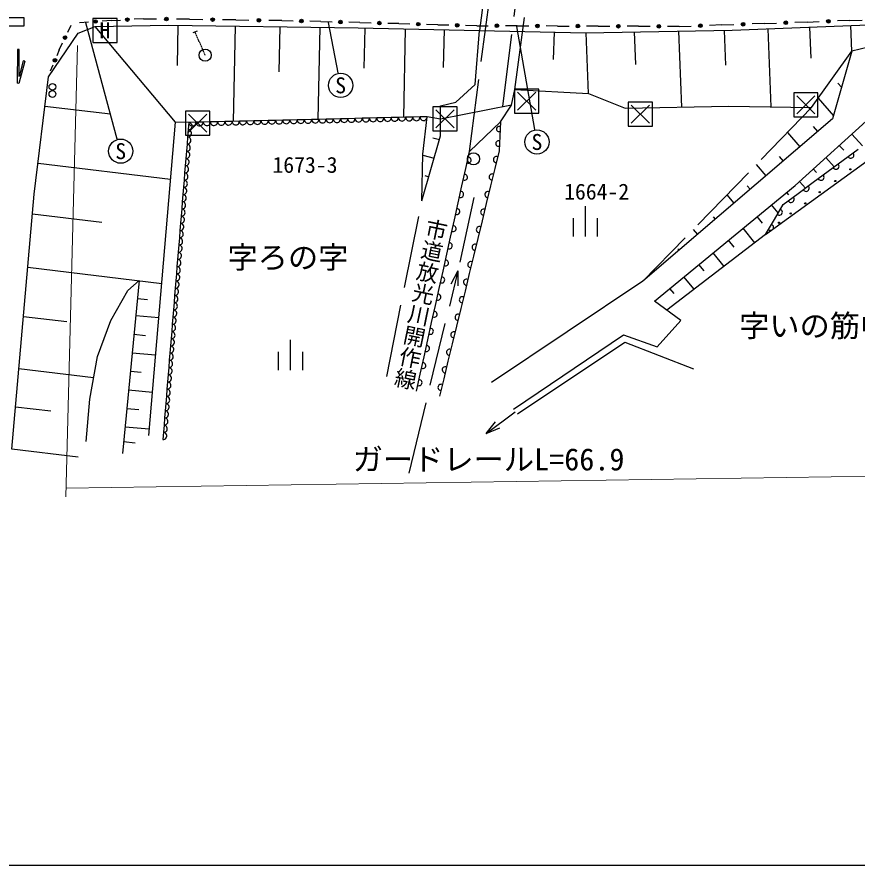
# Model space of a CAD drawing. Units: millimetres, scale not verified. Extents: x 40000 to 680000, y 20000 to 380000.
# Drawn here: x 380824 to 450322, y 205000 to 275176 of the extents above; entities that cross this region are included whole.
import ezdxf
from ezdxf.enums import TextEntityAlignment as Align

# ---------------------------------------------------------------- set-up
doc = ezdxf.new("R2010")
doc.units = ezdxf.units.MM
doc.header["$LTSCALE"] = 1000
doc.linetypes.add('DASHED', pattern=[7.5, 6, -1.5])
for name, color, linetype, lineweight in [('M-BGD', 7, 'Continuous', 25), ('M-BGD-EXST', 7, 'Continuous', 25), ('M-STR-HTXT', 7, 'Continuous', 13), ('M-STR-STRC', 7, 'Continuous', 25), ('M-TTL-BAND', 7, 'Continuous', 25)]:
    doc.layers.add(name, color=color, linetype=linetype, lineweight=lineweight)
doc.layers.add('M-BMK-HTXT', color=7, linetype='Continuous')
doc.styles.add('@ＭＳ ゴシック', font='')
doc.styles.add('ＭＳ ゴシック', font='')
doc.styles.get('@ＭＳ ゴシック').set_extended_font_data('@MS Gothic')
doc.styles.get('ＭＳ ゴシック').set_extended_font_data('MS Gothic')

msp = doc.modelspace()

# ---------------------------------------------------------------- linework, layer by layer
at = {"layer": 'M-BGD', "linetype": 'DASHED'}
for p, q in [((418261, 264046), (421907, 291733)), ((422018, 269183), (424799, 289698)), ((423586, 288623), (420999, 267784)), ((420750, 287113), (419097, 274053)), ((421746, 267872), (415856, 266715)), ((446559, 267673), (432612, 253307)), ((414407, 263836), (414768, 266915)), ((414319, 259953), (414407, 263836)), ((411415, 245436), (414319, 259953)), ((417485, 254895), (418635, 260238)), ((413263, 237424), (416253, 249824))]:
    msp.add_line(p, q, dxfattribs=at)
at = {"layer": 'M-BGD'}
for p, q in [((385285, 274478), (385009, 273901)), ((385991, 274722), (386747, 274766)), ((387280, 274379), (393357, 274507)), ((388635, 274876), (387880, 274832)), ((388635, 274876), (389391, 274920)), ((391280, 275030), (390524, 274986)), ((391280, 275030), (392372, 275015)), ((393357, 274507), (409042, 274272)), ((395103, 274980), (394011, 274994)), ((394098, 271152), (394170, 274495)), ((395103, 274980), (396195, 274966)), ((398926, 274931), (397833, 274945)), ((398737, 266536), (398908, 274424)), ((398926, 274931), (400018, 274917)), ((402748, 274881), (401656, 274895)), ((402748, 274881), (403669, 274857)), ((405970, 274795), (405050, 274820)), ((405970, 274795), (406891, 274771)), ((409192, 274709), (408272, 274734)), ((409192, 274709), (410113, 274685)), ((412414, 274623), (411494, 274648)), ((412414, 274623), (413335, 274599)), ((415636, 274537), (414716, 274562)), ((415636, 274537), (416557, 274513)), ((418858, 274451), (417938, 274476)), ((418858, 274451), (419815, 274448)), ((422206, 274439), (421250, 274443)), ((422206, 274439), (423163, 274436)), ((425554, 274428), (424598, 274431)), ((425554, 274428), (426511, 274424)), ((428902, 274416), (427946, 274419)), ((428902, 274416), (429859, 274413)), ((432250, 274404), (431293, 274408)), ((432250, 274404), (433207, 274401)), ((435598, 274392), (434641, 274396)), ((435598, 274392), (436607, 274427)), ((439129, 274514), (438120, 274479)), ((439129, 274514), (440138, 274548)), ((439984, 274079), (454379, 274635)), ((442661, 274635), (441652, 274600)), ((442661, 274635), (443670, 274670)), ((446193, 274756), (445184, 274722)), ((446193, 274756), (447202, 274791)), ((449724, 274878), (448715, 274843)), ((449724, 274878), (450733, 274912)), ((449878, 272350), (449797, 274458)), ((383438, 270213), (385892, 273827)), ((385892, 273827), (387280, 274379)), ((393938, 266469), (387280, 274379)), ((395738, 274013), (395371, 273853)), ((395569, 273901), (395554, 273933)), ((395597, 273835), (395583, 273868)), ((395626, 273770), (395612, 273803)), ((395654, 273705), (395640, 273738)), ((402504, 270635), (402585, 274369)), ((405752, 266702), (405918, 274340)), ((409042, 274272), (427865, 273863)), ((409552, 270926), (409625, 274259)), ((412821, 266869), (412980, 274186)), ((416116, 270991), (416184, 274116)), ((418740, 269577), (419097, 274053)), ((425222, 271658), (425297, 273918)), ((427865, 273863), (439984, 274079)), ((428103, 268837), (427909, 273863)), ((432028, 271256), (431924, 273935)), ((435835, 267721), (435593, 274001)), ((439468, 271200), (439358, 274055)), ((443212, 267731), (442963, 274194)), ((446517, 271759), (446418, 274328)), ((384319, 272457), (384595, 273035)), ((395683, 273640), (395669, 273673)), ((395711, 273575), (395697, 273608)), ((395740, 273510), (395726, 273543)), ((395768, 273445), (395754, 273478)), ((395797, 273380), (395783, 273413)), ((395826, 273315), (395811, 273347)), ((395854, 273250), (395840, 273282)), ((395883, 273185), (395868, 273217)), ((395911, 273120), (395897, 273152)), ((395940, 273055), (395925, 273087)), ((395968, 272990), (395954, 273022)), ((455111, 273584), (449878, 272350)), ((384319, 272457), (384115, 271962)), ((395997, 272925), (395983, 272957)), ((396025, 272859), (396011, 272892)), ((396054, 272794), (396040, 272827)), ((396082, 272729), (396068, 272762)), ((396111, 272664), (396097, 272697)), ((396140, 272599), (396125, 272632)), ((396168, 272534), (396154, 272567)), ((396197, 272469), (396182, 272502)), ((396225, 272404), (396211, 272437)), ((396254, 272339), (396239, 272372)), ((396282, 272274), (396268, 272306)), ((446559, 267673), (449878, 272350)), ((449878, 272350), (448293, 266755)), ((396311, 272209), (396296, 272241)), ((396339, 272144), (396325, 272176)), ((396368, 272079), (396354, 272111)), ((396396, 272014), (396382, 272046)), ((383603, 270722), (383808, 271218)), ((382259, 260513), (383438, 270213)), ((417137, 268137), (418740, 269577)), ((448745, 269689), (449030, 269358)), ((421746, 267872), (422018, 269183)), ((422018, 269183), (428103, 268837)), ((428103, 268837), (431140, 267636)), ((415849, 267821), (417137, 268137)), ((447117, 268459), (448364, 267006)), ((388557, 267121), (383142, 267779)), ((415864, 265336), (415849, 267821)), ((420814, 266504), (421746, 267872)), ((431140, 267636), (439705, 267792)), ((439705, 267792), (446559, 267673)), ((445192, 261230), (452010, 267423)), ((404604, 266675), (404006, 266661)), ((405202, 266689), (404604, 266675)), ((405800, 266703), (405202, 266689)), ((406398, 266717), (405800, 266703)), ((406996, 266732), (406398, 266717)), ((407594, 266746), (406996, 266732)), ((408191, 266760), (407594, 266746)), ((408789, 266774), (408191, 266760)), ((409387, 266788), (408789, 266774)), ((409985, 266802), (409387, 266788)), ((410583, 266816), (409985, 266802)), ((411181, 266831), (410583, 266816)), ((411779, 266845), (411181, 266831)), ((412377, 266859), (411779, 266845)), ((412974, 266873), (412377, 266859)), ((413572, 266887), (412974, 266873)), ((414170, 266901), (413572, 266887)), ((414768, 266915), (414170, 266901)), ((415856, 266715), (414768, 266915)), ((448293, 266755), (432612, 253307)), ((391723, 240555), (393938, 266469)), ((395038, 266449), (393938, 266469)), ((395038, 266449), (394990, 265852)), ((395636, 266463), (395038, 266449)), ((396234, 266477), (395636, 266463)), ((396832, 266491), (396234, 266477)), ((397430, 266505), (396832, 266491)), ((398028, 266519), (397430, 266505)), ((398626, 266534), (398028, 266519)), ((399223, 266548), (398626, 266534)), ((399821, 266562), (399223, 266548)), ((400419, 266576), (399821, 266562)), ((401017, 266590), (400419, 266576)), ((401615, 266604), (401017, 266590)), ((402213, 266618), (401615, 266604)), ((402811, 266633), (402213, 266618)), ((403409, 266647), (402811, 266633)), ((404006, 266661), (403409, 266647)), ((418261, 264046), (420814, 266504)), ((420814, 266504), (420763, 265300)), ((446683, 266112), (447048, 265687)), ((394990, 265852), (394941, 265256)), ((414319, 259953), (415864, 265336)), ((420763, 265300), (420711, 264095)), ((442761, 257173), (454457, 265679)), ((444571, 265625), (445589, 264436)), ((450768, 264509), (449880, 265488)), ((394892, 264660), (394843, 264063)), ((394941, 265256), (394892, 264660)), ((415231, 265179), (415774, 265023)), ((394843, 264063), (394794, 263467)), ((417948, 262630), (418261, 264046)), ((420711, 264095), (420359, 262645)), ((449216, 264142), (448846, 264549)), ((449167, 263325), (450405, 264241)), ((394794, 263467), (394746, 262871)), ((414404, 263744), (415331, 263478)), ((443882, 263636), (444210, 263254)), ((448421, 262773), (447729, 263534)), ((447929, 262409), (449167, 263325)), ((393533, 261728), (382569, 263061)), ((394746, 262871), (394697, 262274)), ((417635, 261213), (417948, 262630)), ((420359, 262645), (420006, 261195)), ((441983, 262959), (442782, 262028)), ((446969, 262314), (446705, 262604)), ((394697, 262274), (394648, 261678)), ((414557, 262051), (414893, 261955)), ((446691, 261493), (447929, 262409)), ((394599, 261082), (394550, 260485)), ((394648, 261678), (394599, 261082)), ((417322, 259797), (417635, 261213)), ((420006, 261195), (419654, 259744)), ((433575, 251670), (445192, 261230)), ((441244, 261189), (441481, 260913)), ((445453, 260577), (446691, 261493)), ((446047, 261017), (445554, 261559)), ((380396, 239424), (382259, 260513)), ((394550, 260485), (394502, 259889)), ((439547, 260450), (440138, 259761)), ((444215, 259662), (445453, 260577)), ((444672, 260455), (444502, 260662)), ((394502, 259889), (394453, 259293)), ((417009, 258380), (417322, 259797)), ((419654, 259744), (419301, 258294)), ((443488, 258417), (444215, 259662)), ((394453, 259293), (394404, 258696)), ((443810, 258968), (443258, 259638)), ((387848, 258173), (382114, 258870)), ((394404, 258696), (394355, 258100)), ((416696, 256963), (417009, 258380)), ((419301, 258294), (418948, 256843)), ((438414, 258646), (438593, 258437)), ((442509, 258110), (442062, 258654)), ((442761, 257173), (443488, 258417)), ((394355, 258100), (394306, 257504)), ((436759, 257579), (437113, 257167)), ((441877, 256497), (440894, 257692)), ((394258, 256907), (394209, 256311)), ((394306, 257504), (394258, 256907)), ((416383, 255547), (416696, 256963)), ((442761, 257173), (434582, 250914)), ((394209, 256311), (394160, 255714)), ((418948, 256843), (418596, 255393)), ((440158, 256136), (439691, 256703)), ((394160, 255714), (394111, 255118)), ((416070, 254130), (416383, 255547)), ((435498, 255985), (435598, 255868)), ((439321, 254541), (438410, 255648)), ((394111, 255118), (394062, 254522)), ((418596, 255393), (418243, 253943)), ((381726, 254475), (392798, 253129)), ((394062, 254522), (394014, 253925)), ((415757, 252713), (416070, 254130)), ((417294, 254162), (416599, 251244)), ((417294, 254162), (416724, 253064)), ((417294, 254162), (417308, 252925)), ((437687, 254157), (437247, 254692)), ((390927, 253357), (389557, 239060)), ((389987, 252534), (390927, 253357)), ((394014, 253925), (393965, 253329)), ((418243, 253943), (417890, 252492)), ((436844, 252645), (436002, 253667)), ((393916, 252733), (393867, 252136)), ((393965, 253329), (393916, 252733)), ((415443, 251297), (415757, 252713)), ((432612, 253307), (420094, 244925)), ((435195, 252291), (434845, 252715)), ((388577, 250067), (389987, 252534)), ((393867, 252136), (393818, 251540)), ((417890, 252492), (417538, 251042)), ((391616, 251778), (390784, 251858)), ((393818, 251540), (393770, 250944)), ((415130, 249880), (415443, 251297)), ((435732, 250049), (433575, 251670)), ((393770, 250944), (393721, 250347)), ((417538, 251042), (417185, 249592)), ((384956, 249935), (381363, 250371)), ((387481, 247090), (388577, 250067)), ((392553, 250266), (390649, 250449)), ((393721, 250347), (393672, 249751)), ((414817, 248464), (415130, 249880)), ((433774, 247877), (435732, 250049)), ((393623, 249155), (393574, 248558)), ((393672, 249751), (393623, 249155)), ((417185, 249592), (416833, 248141)), ((391452, 248796), (390499, 248887)), ((393574, 248558), (393526, 247962)), ((414504, 247047), (414817, 248464)), ((421888, 242722), (431005, 248871)), ((431005, 248871), (433774, 247877)), ((393526, 247962), (393477, 247366)), ((416833, 248141), (416480, 246691)), ((422243, 242339), (431123, 248254)), ((431123, 248254), (436796, 246062)), ((386841, 243539), (387481, 247090)), ((392290, 247183), (390353, 247369)), ((393477, 247366), (393428, 246769)), ((414191, 245630), (414504, 247047)), ((393428, 246769), (393379, 246173)), ((416480, 246691), (416127, 245241)), ((387162, 245322), (380984, 246073)), ((391092, 245748), (390206, 245833)), ((393379, 246173), (393330, 245577)), ((413878, 244214), (414191, 245630)), ((393282, 244980), (393233, 244384)), ((393330, 245577), (393282, 244980)), ((416127, 245241), (415775, 243790)), ((392026, 244100), (390058, 244288)), ((393233, 244384), (393184, 243787)), ((386554, 240040), (386841, 243539)), ((393184, 243787), (393135, 243191)), ((383629, 242544), (380701, 242878)), ((393135, 243191), (393086, 242595)), ((390895, 242667), (389911, 242762)), ((393086, 242595), (393038, 241998)), ((419635, 240715), (422047, 242498)), ((393038, 241998), (392989, 241402)), ((419635, 240715), (420421, 241669)), ((391766, 241054), (389766, 241246)), ((392940, 240806), (392891, 240209)), ((392989, 241402), (392940, 240806)), ((419635, 240715), (420778, 241187)), ((390600, 239914), (389647, 240006)), ((385883, 238750), (380396, 239417))]:
    msp.add_line(p, q, dxfattribs=at)
for centre, radius in [((389958, 274953), 150), ((393191, 275005), 150), ((393191, 275005), 99), ((397014, 274955), 150), ((387313, 274799), 150), ((387313, 274799), 99), ((387313, 274799), 49), ((389958, 274953), 99), ((389958, 274953), 49), ((393191, 275005), 49), ((397014, 274955), 99), ((397014, 274955), 49), ((400837, 274906), 150), ((400837, 274906), 99), ((400837, 274906), 49), ((404359, 274838), 150), ((404359, 274838), 99), ((404359, 274838), 49), ((407581, 274752), 150), ((407581, 274752), 99), ((407581, 274752), 49), ((410803, 274666), 150), ((410803, 274666), 99), ((410803, 274666), 49), ((414025, 274580), 150), ((414025, 274580), 99), ((414025, 274580), 49), ((417247, 274494), 150), ((417247, 274494), 99), ((417247, 274494), 49), ((420532, 274445), 150), ((420532, 274445), 99), ((420532, 274445), 49), ((423880, 274434), 150), ((423880, 274434), 99), ((423880, 274434), 49), ((427228, 274422), 150), ((427228, 274422), 99), ((427228, 274422), 49), ((430576, 274410), 150), ((430576, 274410), 99), ((430576, 274410), 49), ((433924, 274398), 150), ((433924, 274398), 99), ((433924, 274398), 49), ((437364, 274453), 150), ((437364, 274453), 99), ((437364, 274453), 49), ((440895, 274574), 150), ((440895, 274574), 99), ((440895, 274574), 49), ((444427, 274696), 150), ((444427, 274696), 99), ((444427, 274696), 49), ((447958, 274817), 150), ((447958, 274817), 99), ((447958, 274817), 49), ((384802, 273468), 150), ((384802, 273468), 99), ((384802, 273468), 49), ((383961, 271590), 150), ((383961, 271590), 99), ((383961, 271590), 49), ((383756, 269399), 277), ((383756, 268802), 277), ((449770, 262567), 50), ((448521, 261599), 50), ((447235, 260682), 50), ((446037, 259752), 50), ((444839, 258911), 50), ((443871, 258147), 50)]:
    msp.add_circle(centre, radius, dxfattribs=at)
for centre, radius, start, end in [((404305, 266667), 299, 181.16543, 1.54427), ((404903, 266681), 299, 181.16634, 1.54332), ((405501, 266695), 299, 181.16639, 1.54327), ((406099, 266709), 299, 181.16543, 1.54427), ((406697, 266723), 299, 181.16634, 1.54332), ((407295, 266738), 299, 181.16639, 1.54327), ((407893, 266752), 299, 181.16543, 1.54427), ((408490, 266766), 299, 181.16634, 1.54332), ((409088, 266780), 299, 181.16639, 1.54327), ((409686, 266794), 299, 181.16543, 1.54427), ((410284, 266808), 299, 181.16634, 1.54332), ((410882, 266822), 299, 181.16639, 1.54327), ((411480, 266837), 299, 181.16543, 1.54427), ((412078, 266851), 299, 181.16634, 1.54332), ((412675, 266865), 299, 181.16639, 1.54327), ((413273, 266879), 299, 181.16543, 1.54427), ((413871, 266893), 299, 181.16634, 1.54332), ((414469, 266907), 299, 181.16636, 1.54138), ((395015, 266150), 299, 265.16365, 85.47813), ((395337, 266455), 299, 181.16734, 1.54237), ((395935, 266469), 299, 181.16825, 1.54141), ((396533, 266483), 299, 181.16829, 1.54136), ((397131, 266497), 299, 181.16734, 1.54237), ((397729, 266511), 299, 181.16825, 1.54141), ((398327, 266526), 299, 181.16829, 1.54136), ((398925, 266540), 299, 181.16734, 1.54237), ((399522, 266554), 299, 181.16825, 1.54141), ((400120, 266568), 299, 181.16829, 1.54136), ((400718, 266582), 299, 181.16734, 1.54237), ((401316, 266596), 299, 181.16825, 1.54141), ((401914, 266610), 299, 181.16639, 1.54327), ((402512, 266625), 299, 181.16543, 1.54427), ((403110, 266639), 299, 181.16634, 1.54332), ((403707, 266653), 299, 181.16639, 1.54327), ((420706, 265905), 217, 65.17453, 289.93048), ((394966, 265554), 299, 265.16358, 85.48011), ((394868, 264361), 299, 265.16342, 85.48027), ((394917, 264958), 299, 265.16246, 85.48107), ((420654, 264701), 217, 65.17587, 289.92926), ((394820, 263765), 299, 265.16342, 85.48027), ((449810, 263750), 260, 207.58474, 45.39603), ((394771, 263169), 299, 265.16342, 85.48027), ((418156, 263327), 247, 245.27594, 89.79958), ((420490, 263381), 253, 65.6671, 267.0028), ((394722, 262572), 299, 265.16159, 85.48019), ((448572, 262835), 260, 207.58705, 45.39552), ((394673, 261976), 299, 265.16342, 85.48027), ((417843, 261910), 247, 245.27293, 89.79976), ((420137, 261931), 253, 65.66755, 267.00236), ((447334, 261919), 260, 207.58705, 45.39552), ((394576, 260783), 299, 265.16342, 85.48027), ((394624, 261380), 299, 265.16342, 85.48027), ((446096, 261003), 260, 207.58784, 45.3934), ((394527, 260187), 299, 265.16342, 85.48027), ((417530, 260493), 247, 245.27412, 89.79908), ((419784, 260480), 253, 65.6687, 267.00176), ((394478, 259591), 299, 265.16342, 85.48027), ((444858, 260087), 260, 207.58784, 45.3934), ((394429, 258994), 299, 265.16175, 85.48003), ((417217, 259077), 247, 245.27476, 89.79794), ((419432, 259030), 253, 65.6671, 267.0028), ((443898, 259012), 246, 227.07227, 72.34789), ((394380, 258398), 299, 265.16358, 85.48011), ((394332, 257802), 299, 265.16358, 85.48011), ((416904, 257660), 247, 245.27435, 89.80066), ((419079, 257580), 253, 65.6671, 267.0028), ((443171, 257768), 246, 227.07066, 72.3495), ((394234, 256609), 299, 265.16358, 85.48011), ((394283, 257205), 299, 265.16358, 85.48011), ((394185, 256013), 299, 265.16358, 85.48011), ((416591, 256244), 247, 245.27412, 89.79908), ((418726, 256129), 253, 65.6671, 267.0028), ((394136, 255416), 299, 265.16358, 85.48011), ((394088, 254820), 299, 265.16175, 85.48003), ((416278, 254827), 247, 245.27476, 89.79794), ((418374, 254679), 253, 65.6671, 267.0028), ((394039, 254224), 299, 265.16358, 85.48011), ((393990, 253627), 299, 265.16358, 85.48011), ((415964, 253410), 247, 245.27594, 89.79726), ((418021, 253229), 253, 65.6671, 267.0028), ((393892, 252434), 299, 265.16358, 85.48011), ((393941, 253031), 299, 265.16358, 85.48011), ((393844, 251838), 299, 265.16358, 85.48011), ((415651, 251994), 247, 245.27594, 89.79958), ((417669, 251778), 253, 65.6671, 267.0028), ((393795, 251242), 299, 265.16175, 85.48003), ((393746, 250645), 299, 265.16358, 85.48011), ((415338, 250577), 247, 245.27293, 89.79976), ((417316, 250328), 253, 65.6671, 267.0028), ((393697, 250049), 299, 265.16358, 85.48011), ((393600, 248856), 299, 265.16358, 85.48011), ((393648, 249453), 299, 265.16358, 85.48011), ((415025, 249161), 247, 245.27594, 89.79726), ((416963, 248878), 253, 65.6671, 267.0028), ((393551, 248260), 299, 265.16358, 85.48011), ((393502, 247664), 299, 265.16358, 85.48011), ((414712, 247744), 247, 245.27475, 89.80025), ((393453, 247067), 299, 265.16064, 85.48099), ((416611, 247427), 253, 65.66755, 267.00236), ((393404, 246471), 299, 265.16342, 85.48027), ((414399, 246327), 247, 245.27253, 89.80016), ((393356, 245875), 299, 265.16342, 85.48027), ((416258, 245977), 253, 65.6687, 267.00176), ((393258, 244682), 299, 265.16342, 85.48027), ((393307, 245278), 299, 265.16342, 85.48027), ((414086, 244911), 247, 245.27412, 89.79908), ((393209, 244086), 299, 265.16342, 85.48027), ((415905, 244527), 253, 65.6671, 267.0028), ((393160, 243489), 299, 265.16159, 85.48019), ((393112, 242893), 299, 265.16342, 85.48027), ((393063, 242297), 299, 265.16342, 85.48027), ((393014, 241700), 299, 265.16342, 85.48027), ((392916, 240507), 299, 265.16358, 85.48011), ((392965, 241104), 299, 265.16342, 85.48027)]:
    msp.add_arc(centre, radius, start, end, dxfattribs=at)
at = {"layer": 'M-BGD-EXST'}
for p, q in [((386485, 274713), (389086, 265088)), ((389104, 275062), (387104, 275062)), ((387104, 275062), (387104, 273062)), ((389104, 273062), (389104, 275062)), ((406564, 274725), (407381, 270553)), ((422140, 274392), (423631, 265875)), ((387104, 273062), (389104, 273062)), ((423988, 269206), (421988, 269206)), ((421988, 269206), (421988, 267206)), ((422238, 267456), (423738, 268956)), ((422238, 268956), (423738, 267456)), ((423988, 267206), (423988, 269206)), ((447088, 268911), (445088, 268911)), ((445088, 268911), (445088, 266911)), ((447088, 266911), (447088, 268911)), ((433396, 268126), (431396, 268126)), ((431396, 268126), (431396, 266126)), ((433396, 266126), (433396, 268126)), ((445338, 267161), (446838, 268661)), ((445338, 268661), (446838, 267161)), ((396777, 267384), (394777, 267384)), ((394777, 267384), (394777, 265384)), ((396777, 265384), (396777, 267384)), ((417230, 267742), (415230, 267742)), ((415230, 267742), (415230, 265742)), ((415480, 265992), (416980, 267492)), ((415480, 267492), (416980, 265992)), ((417230, 265742), (417230, 267742)), ((431646, 266376), (433146, 267876)), ((431646, 267876), (433146, 266376)), ((395027, 265634), (396527, 267134)), ((395027, 267134), (396527, 265634)), ((421988, 267206), (423988, 267206)), ((445088, 266911), (447088, 266911)), ((431396, 266126), (433396, 266126)), ((394777, 265384), (396777, 265384)), ((415230, 265742), (417230, 265742)), ((427825, 259523), (427825, 257023)), ((426825, 258523), (426825, 257023)), ((428825, 258523), (428825, 257023)), ((403438, 248457), (403438, 245957)), ((402438, 247457), (402438, 245957)), ((404438, 247457), (404438, 245957))]:
    msp.add_line(p, q, dxfattribs=at)
for centre, radius in [((396396, 272014), 500), ((407601, 269517), 1000), ((423840, 264832), 1000), ((389409, 264071), 1000), ((418591, 263433), 500)]:
    msp.add_circle(centre, radius, dxfattribs=at)
at = {"layer": 'M-STR-HTXT'}
for p, q in [((384870, 235475), (385826, 272822)), ((454798, 237226), (384888, 236194))]:
    msp.add_line(p, q, dxfattribs=at)
at = {"layer": 'M-STR-STRC'}
for p, q in [((381413, 275110), (378053, 275110)), ((381413, 274440), (381413, 275110)), ((378053, 274440), (381413, 274440)), ((380877, 272479), (380852, 269684)), ((381016, 272478), (380877, 272479)), ((380995, 270253), (381016, 272478)), ((381466, 271510), (380990, 269683)), ((381332, 271545), (380995, 270253)), ((381466, 271510), (381332, 271545)), ((380990, 269683), (380852, 269684))]:
    msp.add_line(p, q, dxfattribs=at)
at = {"layer": 'M-TTL-BAND'}
msp.add_line((40000, 205000), (579000, 205000), dxfattribs=at)

# ---------------------------------------------------------------- texts
at = {"layer": 'M-BGD-EXST', "style": 'ＭＳ ゴシック'}
for s, p in [('H', (388104, 274062)), ('S', (407601, 269517)), ('S', (423840, 264832)), ('S', (389409, 264071))]:
    msp.add_text(s, height=1320, dxfattribs=at).set_placement(p, align=Align.MIDDLE_CENTER)
at = {"layer": 'M-BMK-HTXT', "style": 'ＭＳ ゴシック'}
for s, height, p in [('1673-3', 1320, (404651, 262939)), ('1664-2', 1320, (428781, 260725)), ('字ろの字', 1833, (403240, 255282)), ('字いの筋中', 1833, (446818, 249622))]:
    msp.add_text(s, height=height, dxfattribs=at).set_placement(p, align=Align.MIDDLE_CENTER)
at = {"layer": 'M-BMK-HTXT', "style": '@ＭＳ ゴシック'}
msp.add_text('市道放光川開作線', height=1320, rotation=258.37, dxfattribs=at).set_placement((414651, 258667), align=Align.BOTTOM_LEFT)
at = {"layer": 'M-STR-HTXT', "style": 'ＭＳ ゴシック'}
msp.add_text('ガードレールL=66.9', height=1833, dxfattribs=at).set_placement((419844, 238571), align=Align.MIDDLE_CENTER)

doc.saveas('drawing.dxf')
